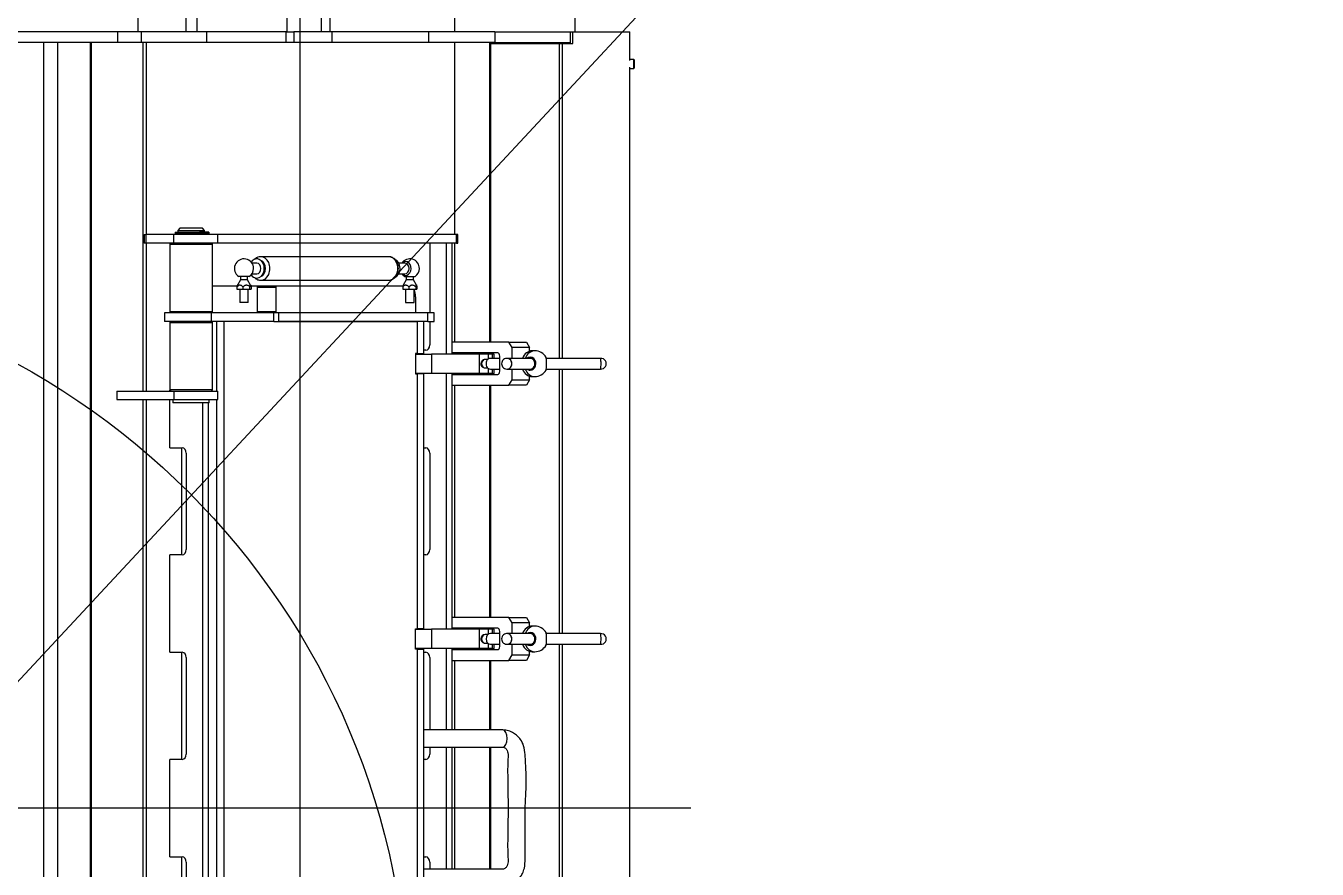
# Model space of a CAD drawing. Extents: x -681219 to -550379, y -242630 to -158199.
# Drawn here: x -602219 to -601013, y -229539 to -228752 of the extents above; entities that cross this region are included whole.
import ezdxf
from ezdxf.lldxf.tags import DXFTag

# ---------------------------------------------------------------- set-up
doc = ezdxf.new("R2010")
doc.units = 0
doc.header["$LTSCALE"] = 1000
doc.linetypes.add('DASHED', pattern=[0.75, 0.5, -0.25])
doc.linetypes.add('DASHED2', pattern=[9.525, 6.35, -3.175])
doc.layers.get('0').update_dxf_attribs({"linetype": 'CONTINUOUS'})
doc.layers.add('center', color=253, linetype='CENTER2')
doc.layers.add('interface', color=251, linetype='DASHED2')
doc.layers.add('famsun', color=7, linetype='CONTINUOUS', lineweight=0)
tags = doc.linetypes.add('CENTER2', pattern=[28.575, 19.05, -3.175, 3.175, -3.175]).pattern_tags.tags
tags[10:11] = [DXFTag(74, 4), DXFTag(75, 0), DXFTag(340, '0'), DXFTag(46, 0.0), DXFTag(50, 0.0), DXFTag(44, 0.0), DXFTag(45, 0.0)]
tags[8:9] = [DXFTag(74, 4), DXFTag(75, 0), DXFTag(340, '0'), DXFTag(46, 0.0), DXFTag(50, 0.0), DXFTag(44, 0.0), DXFTag(45, 0.0)]
tags[6:7] = [DXFTag(74, 4), DXFTag(75, 0), DXFTag(340, '0'), DXFTag(46, 0.0), DXFTag(50, 0.0), DXFTag(44, 0.0), DXFTag(45, 0.0)]
tags[4:5] = [DXFTag(74, 4), DXFTag(75, 0), DXFTag(340, '0'), DXFTag(46, 0.0), DXFTag(50, 0.0), DXFTag(44, 0.0), DXFTag(45, 0.0)]

# ---------------------------------------------------------------- blocks, each defined once
blk = doc.blocks.new('CYPJ15001B0001XY_A_CYPJ1000_V_1')
at = {"color": 0, "linetype": 'ByBlock', "lineweight": -2}
for p, q in [((725, -428.5), (725, 428.2)), ((715, -428.5), (715, -282.3)), ((-703, -359.5), (715, -359.5)), ((-703, -372.7), (715, -372.7)), ((-703, -403.2), (715, -403.2)), ((-703, -404), (715, -404)), ((381.5, -427.9), (381.5, -481.1)), ((389.5, -427.9), (381.5, -427.9)), ((389.5, -427.9), (389.5, -481.1)), ((715, -450.4), (715, -428.5)), ((725, -428.5), (715, -428.5)), ((725, -450.4), (725, -428.5)), ((-381.5, -452.5), (381.5, -452.5)), ((-381.5, -455.5), (381.5, -455.5)), ((389.5, -452.5), (715, -452.5)), ((389.5, -455.5), (527.5, -455.5)), ((527.5, -455), (527.5, -453.3)), ((535.5, -453.3), (527.5, -453.3)), ((527.5, -481.1), (527.5, -455)), ((535.5, -455), (527.5, -455)), ((535.5, -453.3), (535.5, -455)), ((535.5, -481.1), (535.5, -455)), ((535.5, -455.5), (715, -455.5)), ((715, -511.5), (715, -450.4)), ((725, -450.4), (715, -450.4)), ((775, -447.4), (725, -447.4)), ((725, -511.5), (725, -450.4)), ((-45.5, -477.4), (45.5, -477.4)), ((-45.5, -477.4), (-45.5, -488.8)), ((45.5, -488.8), (45.5, -477.4)), ((145.5, -477.4), (236.5, -477.4)), ((145.5, -477.4), (145.5, -488.8)), ((236.5, -488.8), (236.5, -477.4)), ((336.5, -477.4), (381.5, -477.4)), ((336.5, -477.4), (336.5, -488.8)), ((378.5, -514.2), (378.5, -480.2)), ((381.5, -480.2), (378.5, -480.2)), ((381.5, -481.1), (381.5, -522.2)), ((389.5, -481.1), (381.5, -481.1)), ((390.5, -477.2), (389.5, -478.2)), ((389.5, -477.4), (390.3, -477.4)), ((389.5, -481.1), (389.5, -522.2)), ((390.5, -517.2), (390.5, -477.2)), ((453.5, -477.2), (390.5, -477.2)), ((453.5, -477.2), (453.5, -517.2)), ((454.5, -478.2), (453.5, -477.2)), ((454.5, -516.3), (454.5, -472.2)), ((462.5, -472.2), (454.5, -472.2)), ((462.5, -516.3), (462.5, -472.2)), ((463.5, -477.2), (462.5, -478.2)), ((463.5, -517.2), (463.5, -477.2)), ((526.5, -477.2), (463.5, -477.2)), ((526.5, -477.2), (526.5, -517.2)), ((527.5, -478.2), (526.5, -477.2)), ((527.5, -522.2), (527.5, -481.1)), ((527.5, -481.1), (535.5, -481.1)), ((535.5, -522.2), (535.5, -481.1)), ((536.5, -482.2), (536.5, -505.1)), ((537.7, -482.2), (536.5, -482.2)), ((537.7, -482.2), (537.7, -505.1)), ((-45.5, -488.1), (-145.5, -488.1)), ((-50.5, -492.7), (-140.5, -492.7)), ((145.5, -488.1), (45.5, -488.1)), ((140.5, -492.7), (50.5, -492.7)), ((336.5, -488.1), (236.5, -488.1)), ((331.5, -492.7), (241.5, -492.7)), ((536.5, -484.7), (535.5, -484.7)), ((537.8, -485.2), (537.7, -485.2)), ((537.8, -484.7), (537.8, -509.7)), ((539.5, -484.7), (537.8, -484.7)), ((539.5, -484.7), (539.5, -509.7)), ((541.5, -486.7), (539.5, -484.7)), ((541.5, -507.7), (541.5, -486.7)), ((825, -492.4), (725, -492.4)), ((536.5, -510.4), (536.5, -505.1)), ((537.7, -505.1), (536.5, -505.1)), ((537.7, -510.4), (537.7, -505.1)), ((825, -502.4), (725, -502.4)), ((378.5, -508), (-378.5, -508)), ((378.5, -513.1), (-378.5, -513.1)), ((378.5, -514.2), (381.5, -514.2)), ((389.5, -516.2), (390.5, -517.2)), ((390.5, -517.2), (453.5, -517.2)), ((453.5, -517.2), (454.5, -516.2)), ((454.5, -516.3), (462.5, -516.3)), ((454.5, -574.4), (454.5, -516.3)), ((462.5, -516.2), (463.5, -517.2)), ((462.5, -574.4), (462.5, -516.3)), ((463.5, -517.2), (526.5, -517.2)), ((487.5, -540.1), (487.5, -517.2)), ((526.5, -517.2), (527.5, -516.2)), ((535.5, -509.7), (536.5, -509.7)), ((536.5, -512.5), (536.5, -510.4)), ((537.7, -510.4), (536.5, -510.4)), ((536.5, -513), (536.5, -512.5)), ((537.7, -512.5), (536.5, -512.5)), ((536.5, -513.7), (536.5, -513)), ((537.7, -513), (536.5, -513)), ((537.7, -513.7), (536.5, -513.7)), ((537.7, -509.1), (537.8, -509.1)), ((537.7, -512.5), (537.7, -510.4)), ((537.7, -513), (537.7, -512.5)), ((537.7, -513.7), (537.7, -513)), ((537.8, -509.7), (539.5, -509.7)), ((539.5, -509.7), (541.5, -507.7)), ((725, -511.5), (715, -511.5)), ((715, -586.1), (715, -511.5)), ((725, -586.1), (725, -511.5)), ((454.5, -527.8), (-454.5, -527.8)), ((-381.5, -521.3), (381.5, -521.3)), ((381.5, -522.2), (389.5, -522.2)), ((389.5, -521.3), (454.5, -521.3)), ((527.5, -745.1), (527.5, -522.2)), ((527.5, -522.2), (535.5, -522.2)), ((535.5, -745.1), (535.5, -522.2)), ((472.2, -550.6), (472.2, -542.6)), ((484.7, -542.6), (472.2, -542.6)), ((486.9, -540), (484.7, -540)), ((484.7, -540), (484.7, -545.6)), ((493.3, -543.3), (488.4, -540.4)), ((496.4, -551.6), (496.4, -541.7)), ((472.2, -550.6), (484.7, -550.6)), ((486.9, -545.6), (484.7, -545.6)), ((484.7, -545.6), (484.7, -552.2)), ((484.7, -552.2), (486.9, -552.2)), ((484.7, -552.2), (484.7, -553.2)), ((486.9, -553.2), (484.7, -553.2)), ((487.5, -559.8), (487.5, -553.1)), ((488.4, -552.8), (493.3, -550)), ((493.3, -550), (493.3, -543.3)), ((496.4, -543.3), (493.3, -543.3)), ((493.3, -550), (496.4, -550)), ((498.9, -554.1), (498.9, -558.5)), ((508.9, -558.5), (508.9, -554.1)), ((463.5, -558.8), (462.5, -559.8)), ((463.5, -576.8), (463.5, -558.8)), ((486.5, -558.8), (463.5, -558.8)), ((486.5, -558.8), (486.5, -576.8)), ((487.5, -559.8), (486.5, -558.8)), ((487.5, -575.8), (487.5, -559.8)), ((492.9, -562.2), (492.9, -681.6)), ((499.2, -564.6), (500.3, -565.1)), ((507.6, -565.1), (508.6, -564.6)), ((514.9, -681.6), (514.9, -562.2)), ((454.5, -574.4), (462.5, -574.4)), ((454.5, -574.4), (454.5, -579)), ((462.5, -579), (462.5, -574.4)), ((462.5, -575.8), (463.5, -576.8)), ((463.5, -576.8), (486.5, -576.8)), ((486.5, -576.8), (487.5, -575.8)), ((487.5, -695), (487.5, -575.8)), ((454.5, -718.3), (454.5, -579)), ((454.5, -579), (462.5, -579)), ((454.5, -579), (454.5, -708.7)), ((462.5, -718.3), (462.5, -579)), ((715, -586.1), (725, -586.1)), ((715, -593.1), (715, -586.1)), ((725, -586.1), (725, -593.1)), ((725, -586.8), (769.2, -586.8)), ((715, -628.6), (715, -593.1)), ((725, -593.1), (715, -593.1)), ((725, -628.6), (725, -593.1)), ((725, -619.1), (825, -619.1)), ((725, -627.2), (825, -627.2)), ((715, -719), (715, -628.6)), ((725, -628.6), (715, -628.6)), ((725, -719), (725, -628.6)), ((472.2, -697.5), (472.2, -705.5)), ((484.7, -697.5), (472.2, -697.5)), ((486.9, -694.9), (484.7, -694.9)), ((484.7, -694.9), (484.7, -700.5)), ((493.3, -698.2), (488.4, -695.3)), ((493.3, -704.8), (493.3, -698.2)), ((496.4, -698.2), (493.3, -698.2)), ((496.4, -696.6), (496.4, -706.4)), ((498.9, -691.2), (498.9, -696.9)), ((508.9, -696.9), (508.9, -691.2)), ((-148.5, -708.7), (148.5, -708.7)), ((148.5, -708.7), (148.5, -706.8)), ((148.5, -706.8), (167.5, -706.8)), ((148.5, -707), (149, -707)), ((148.5, -708.7), (148.5, -714.5)), ((149, -721.9), (149, -706.8)), ((167, -706.8), (167, -721.9)), ((167, -707), (167.5, -707)), ((167.5, -706.8), (167.5, -708.7)), ((167.5, -708.7), (405.5, -708.7)), ((167.5, -714.5), (167.5, -708.7)), ((424.5, -706.8), (405.5, -706.8)), ((405.5, -706.8), (405.5, -708.7)), ((405.5, -707), (406, -707)), ((405.5, -714.5), (405.5, -708.7)), ((406, -721.9), (406, -706.8)), ((424, -706.8), (424, -721.9)), ((424, -707), (424.5, -707)), ((424.5, -708.7), (424.5, -706.8)), ((424.5, -708.7), (454.5, -708.7)), ((424.5, -708.7), (424.5, -714.5)), ((462.5, -707), (477.5, -707)), ((472.2, -705.5), (484.7, -705.5)), ((486.9, -700.5), (484.7, -700.5)), ((484.7, -700.5), (484.7, -707.1)), ((486.9, -707.1), (484.7, -707.1)), ((484.7, -707.1), (484.7, -708.1)), ((486.9, -708.1), (484.7, -708.1)), ((488.4, -707.7), (493.3, -704.8)), ((493.3, -704.8), (496.4, -704.8)), ((503, -700.8), (503.1, -700.8)), ((504.7, -700.8), (504.9, -700.8)), ((-148.5, -714.5), (148.5, -714.5)), ((-57, -788.3), (-57, -714.6)), ((-50.5, -720.2), (-57, -720.2)), ((-45.5, -714.5), (-45.5, -716.4)), ((45.5, -716.4), (45.5, -714.5)), ((57, -720.2), (50.5, -720.2)), ((57, -714.5), (57, -788.3)), ((73, -788.3), (73, -714.7)), ((140.5, -720.2), (73, -720.2)), ((145.5, -714.5), (145.5, -716.4)), ((167, -721.9), (149, -721.9)), ((149, -766.7), (149, -721.9)), ((167, -766.7), (167, -721.9)), ((167.5, -714.5), (405.5, -714.5)), ((236.5, -716.4), (236.5, -714.5)), ((331.5, -720.2), (241.5, -720.2)), ((336.5, -714.5), (336.5, -716.4)), ((424, -721.9), (406, -721.9)), ((406, -766.7), (406, -721.9)), ((424, -766.7), (424, -721.9)), ((424.5, -714.5), (454.5, -714.5)), ((427.5, -716.4), (427.5, -714.5)), ((454.5, -720.2), (432.5, -720.2)), ((454.5, -718.3), (454.5, -724.2)), ((454.5, -718.3), (462.5, -718.3)), ((462.5, -724.2), (462.5, -718.3)), ((527.5, -720.2), (462.5, -720.2)), ((715, -781), (715, -719)), ((725, -719), (715, -719)), ((725, -781), (725, -719)), ((57, -735.5), (-57, -735.5)), ((149, -735.5), (73, -735.5)), ((406, -735.5), (167, -735.5)), ((527.5, -735.5), (424, -735.5)), ((454.5, -724.2), (462.5, -724.2)), ((57, -740.7), (-57, -740.7)), ((-57, -743.5), (57, -743.5)), ((149, -740.7), (73, -740.7)), ((73, -743.5), (138, -743.5)), ((138, -740.7), (138, -794.1)), ((148, -741.3), (148, -740.7)), ((148, -741.3), (148, -783.8)), ((406, -740.7), (167, -740.7)), ((168, -741.3), (168, -740.7)), ((168, -783.8), (168, -741.3)), ((178, -794.1), (178, -740.7)), ((178, -743.5), (395, -743.5)), ((395, -740.7), (395, -794.1)), ((405, -741.3), (405, -740.7)), ((405, -741.3), (405, -783.8)), ((527.5, -740.7), (424, -740.7)), ((425, -741.3), (425, -740.7)), ((425, -783.8), (425, -741.3)), ((435, -794.1), (435, -740.7)), ((435, -743.5), (527.5, -743.5)), ((527.5, -745.1), (535.5, -745.1)), ((527.5, -745.1), (527.5, -746.3)), ((527.5, -746.3), (535.5, -746.3)), ((535.5, -743.5), (715, -743.5)), ((535.5, -746.3), (535.5, -745.1)), ((725, -743.5), (773, -743.5)), ((148, -752.9), (149, -752.9)), ((167, -752.9), (168, -752.9)), ((405, -752.9), (406, -752.9)), ((424, -752.9), (425, -752.9)), ((149, -774.7), (149, -766.7)), ((149, -766.7), (167, -766.7)), ((154, -771.9), (154, -774.3)), ((162, -774.3), (162, -771.9)), ((167, -774.7), (167, -766.7)), ((406, -774.7), (406, -766.7)), ((406, -766.7), (424, -766.7)), ((411, -771.9), (411, -774.3)), ((419, -774.3), (419, -771.9)), ((424, -774.7), (424, -766.7)), ((57, -776), (-57, -776)), ((57, -776.3), (-57, -776.3)), ((57, -776.6), (-57, -776.6)), ((-57, -776.6), (57, -776.6)), ((-57, -777.2), (57, -777.2)), ((138, -776), (73, -776)), ((138, -776.3), (73, -776.3)), ((138, -776.6), (73, -776.6)), ((73, -776.6), (138, -776.6)), ((73, -777.2), (138, -777.2)), ((149, -776), (148, -776)), ((149, -776.3), (148, -776.3)), ((149, -776.6), (148, -776.6)), ((148, -776.6), (149, -776.6)), ((148, -777.2), (149, -777.2)), ((149, -778.6), (149, -774.7)), ((153.7, -774.7), (149, -774.7)), ((149, -778.6), (149, -780.3)), ((149, -778.6), (153, -778.6)), ((149, -780.3), (153, -780.3)), ((153, -776.8), (153, -785.5)), ((167, -774.7), (162.3, -774.7)), ((163, -785.5), (163, -776.8)), ((163, -778.6), (167, -778.6)), ((163, -780.3), (167, -780.3)), ((167, -778.6), (167, -774.7)), ((168, -776), (167, -776)), ((168, -776.3), (167, -776.3)), ((168, -776.6), (167, -776.6)), ((167, -776.6), (168, -776.6)), ((167, -777.2), (168, -777.2)), ((167, -780.3), (167, -778.6)), ((395, -776), (178, -776)), ((395, -776.3), (178, -776.3)), ((395, -776.6), (178, -776.6)), ((178, -776.6), (395, -776.6)), ((178, -777.2), (395, -777.2)), ((406, -776), (405, -776)), ((406, -776.3), (405, -776.3)), ((406, -776.6), (405, -776.6)), ((405, -776.6), (406, -776.6)), ((405, -777.2), (406, -777.2)), ((406, -778.6), (406, -774.7)), ((410.7, -774.7), (406, -774.7)), ((406, -778.6), (406, -780.3)), ((406, -778.6), (410, -778.6)), ((406, -780.3), (410, -780.3)), ((410, -776.8), (410, -785.5)), ((424, -774.7), (419.3, -774.7)), ((420, -785.5), (420, -776.8)), ((420, -778.6), (424, -778.6)), ((420, -780.3), (424, -780.3)), ((424, -778.6), (424, -774.7)), ((425, -776), (424, -776)), ((425, -776.3), (424, -776.3)), ((425, -776.6), (424, -776.6)), ((424, -776.6), (425, -776.6)), ((424, -777.2), (425, -777.2)), ((424, -780.3), (424, -778.6)), ((715, -776), (435, -776)), ((715, -776.3), (435, -776.3)), ((715, -776.6), (435, -776.6)), ((435, -776.6), (714, -776.6)), ((435, -777.2), (714, -777.2)), ((714, -777.2), (714, -776.6)), ((714, -777.2), (714, -841.4)), ((715, -781), (715, -841.8)), ((725, -781), (715, -781)), ((725, -781), (725, -851.6)), ((0, -809.3), (0, -793.3)), ((138, -810.5), (138, -794.1)), ((138, -794.1), (143, -797)), ((151, -785.5), (165, -785.5)), ((153, -792.3), (153, -813.9)), ((163, -813.9), (163, -792.3)), ((173, -797), (178, -794.1)), ((178, -794.1), (178, -810.5)), ((395, -810.5), (395, -794.1)), ((395, -794.1), (400, -797)), ((408, -785.5), (422, -785.5)), ((410, -792.3), (410, -813.9)), ((420, -813.9), (420, -792.3)), ((430, -797), (435, -794.1)), ((435, -794.1), (435, -810.5)), ((143, -797), (153, -797)), ((143, -797), (143, -813.3)), ((163, -797), (173, -797)), ((173, -813.3), (173, -797)), ((400, -797), (410, -797)), ((400, -797), (400, -813.3)), ((420, -797), (430, -797)), ((430, -813.3), (430, -797)), ((143, -813.3), (138, -810.5)), ((143, -813.3), (146.4, -813.3)), ((146, -815.8), (146, -818.3)), ((169.6, -813.3), (173, -813.3)), ((170, -818.3), (170, -815.8)), ((178, -810.5), (173, -813.3)), ((400, -813.3), (395, -810.5)), ((400, -813.3), (403.4, -813.3)), ((403, -815.8), (403, -818.3)), ((426.6, -813.3), (430, -813.3)), ((427, -818.3), (427, -815.8)), ((435, -810.5), (430, -813.3)), ((153, -829), (153, -879.7)), ((163, -879.7), (163, -829)), ((410, -829), (410, -879.7)), ((420, -879.7), (420, -829)), ((-153, -841.4), (153, -841.4)), ((-153, -844.1), (153, -844.1)), ((163, -841.4), (410, -841.4)), ((163, -844.1), (410, -844.1)), ((420, -841.4), (714, -841.4)), ((420, -844.1), (714, -844.1)), ((714, -841.4), (714, -844.1)), ((715, -843.6), (714, -843.6)), ((714, -844.1), (714, -853.9)), ((715, -841.8), (715, -843.6)), ((715, -843.6), (715, -851.6)), ((714, -851.6), (725, -851.6)), ((714, -853.9), (725, -853.9)), ((725, -851.6), (725, -853.9)), ((725, -853.9), (725, -907)), ((725, -856), (773, -856)), ((-687.2, -907), (692, -907)), ((690.8, -907), (690.8, -910.8)), ((690.8, -910.8), (691.6, -911.3)), ((698, -907), (725, -907)), ((698.4, -911.3), (699.2, -910.8)), ((699.2, -910.8), (699.2, -907))]:
    blk.add_line(p, q, dxfattribs=at)
for centre, radius, start, end in [((503.9, -546.6), 9, 270, 146.6199), ((503.9, -546.6), 9, 213.3801, 270), ((503.9, -701.5), 9, 123.7687, 146.6199), ((503.9, -701.5), 9, 270, 56.2313), ((503.9, -701.5), 9, 213.3801, 270), ((158, -771.9), 4, 90, 180), ((158, -771.9), 4, 0, 90), ((415, -771.9), 4, 90, 180), ((415, -771.9), 4, 0, 90), ((158, -792.2), 5, 90, 189.6894), ((158, -792.2), 5, 350.3106, 90), ((415, -792.2), 5, 90, 189.6894), ((415, -792.2), 5, 350.3106, 90), ((158, -818.3), 12, 180, 240.3813), ((158, -818.3), 12, 299.6187, 0), ((415, -818.3), 12, 180, 240.3813), ((415, -818.3), 12, 299.6187, 0), ((158, -880), 5, 175.9055, 4.0945), ((415, -880), 5, 175.9055, 4.0945)]:
    blk.add_arc(centre, radius, start, end, dxfattribs=at)
for centre, major_axis, ratio, start_param, end_param in [((-50.5, -488.8), (5, 0), 0.766044, 4.712389, 6.283185), ((50.5, -488.8), (5, 0), 0.766044, 3.141593, 4.712389), ((140.5, -488.8), (5, 0), 0.766044, 4.712389, 6.283185), ((241.5, -488.8), (5, 0), 0.766044, 3.141593, 4.712389), ((331.5, -488.8), (5, 0), 0.766044, 4.712389, 6.283185), ((503.9, -558.5), (-9, 0), 0.788283, 5.451179, 6.283185), ((503.9, -558.5), (-9, 0), 0.788283, 0, 3.973599), ((503.9, -562.2), (-11, 0), 0.788283, 6.257771, 6.283185), ((503.9, -562.2), (-11, 0), 0.788283, 0, 3.147321), ((503.9, -560.4), (8, 0), 0.788283, 3.454019, 5.970759), ((503.9, -558.5), (5, 0), 0.788283, 3.141593, 6.283185), ((503.9, -560.4), (-7, 0), 0.788283, 1.023766, 2.117827), ((503.9, -681.6), (-11, 0), 0.788283, 0, 3.141593), ((503.9, -685.3), (-9, 0), 0.788283, 0.31497, 2.856677), ((503.9, -697.6), (6.45, 0), 0.788283, 2.458484, 6.283185), ((503.9, -696.9), (5, 0), 0.788283, 3.141593, 6.283185), ((503.9, -697.6), (6.45, 0), 0.788283, 0, 0.683108), ((477.5, -700.5), (-10, 0), 0.642788, 1.570796, 2.259849), ((503.9, -697.6), (4.14, 0), 0.788283, 4.519713, 4.905065), ((-50.5, -716.4), (5, 0), 0.766044, 4.712389, 6.283185), ((50.5, -716.4), (5, 0), 0.766044, 3.141593, 4.712389), ((140.5, -716.4), (5, 0), 0.766044, 4.712389, 6.283185), ((241.5, -716.4), (5, 0), 0.766044, 3.141593, 4.712389), ((331.5, -716.4), (5, 0), 0.766044, 4.712389, 6.283185), ((432.5, -716.4), (5, 0), 0.766044, 3.141593, 4.712389), ((158, -771.9), (4, 0), 0.819152, 0, 3.141593), ((415, -771.9), (4, 0), 0.819152, 0, 3.141593), ((151, -783.8), (3, 0), 0.573576, 3.141593, 4.712389), ((158, -776.8), (-5, 0), 0.819152, 3.141593, 6.283185), ((165, -783.8), (3, 0), 0.573576, 4.712389, 6.283185), ((408, -783.8), (3, 0), 0.573576, 3.141593, 4.712389), ((415, -776.8), (5, 0), 0.819152, 0, 3.141593), ((422, -783.8), (3, 0), 0.573576, 4.712389, 6.283185), ((65, -788.3), (8, 0), 0.5, 3.142035, 6.283185), ((65, -788.3), (8, 0), 0.5, 0, 0.000477), ((158, -792.3), (-5, 0), 0.906308, 0, 3.141593), ((158, -792.3), (-4.99, 0), 0.906308, 0.153528, 2.988065), ((415, -792.3), (-5, 0), 0.906308, 0, 3.141593), ((415, -792.3), (4.99, 0), 0.906308, 3.29512, 6.129658), ((158, -815.8), (-12, 0), 0.819152, 5.142164, 6.283185), ((158, -815.8), (-12, 0), 0.819152, 3.141593, 4.282614), ((415, -815.8), (-12, 0), 0.819152, 5.142164, 6.283185), ((415, -815.8), (-12, 0), 0.819152, 3.141593, 4.282614), ((158, -818.3), (12, 0), 0.819152, 2.000572, 3.141593), ((158, -813.9), (-6, 0), 0.906308, 5.6975, 6.283185), ((158, -813.9), (-6, 0), 0.906308, 0, 3.727278), ((158, -813.9), (-5, 0), 0.906308, 0, 3.141593), ((158, -818.3), (-12, 0), 0.819152, 3.141593, 4.282614), ((415, -818.3), (12, 0), 0.819152, 2.000572, 3.141593), ((415, -813.9), (-6, 0), 0.906308, 5.6975, 6.283185), ((415, -813.9), (-6, 0), 0.906308, 0, 3.727278), ((415, -813.9), (-5, 0), 0.906308, 0, 3.141593), ((415, -818.3), (-12, 0), 0.819152, 3.141593, 4.282614), ((158, -828.7), (6, 0), 0.087156, 3.293713, 6.131064), ((415, -828.7), (6, 0), 0.087156, 3.293713, 6.131064), ((158, -879.7), (-5, 0), 0.087156, 0, 3.141593), ((415, -879.7), (-5, 0), 0.087156, 0, 3.141593), ((695, -910.8), (4.25, 0), 0.0115, 3.141593, 6.283185), ((695, -911.3), (3.38, 0), 0.0115, 3.161514, 6.263264)]:
    blk.add_ellipse(centre, major_axis=major_axis, ratio=ratio, start_param=start_param, end_param=end_param, dxfattribs=at)
for points, knots in [([(486.9, -540), (487.4, -540.4), (487.7, -540.9), (488.2, -541.6), (488.3, -541.8), (488.4, -542.2), (488.5, -542.3), (488.5, -542.6), (488.5, -542.7), (488.5, -543.1), (488.5, -543.3), (488.3, -543.9), (488.2, -544.1), (487.9, -544.6), (487.7, -544.8), (487.4, -545.2), (487.1, -545.4), (486.9, -545.6)], [0, 0, 0, 0, 0.25, 0.25, 0.375, 0.375, 0.4375, 0.4375, 0.5, 0.5, 0.625, 0.625, 0.75, 0.75, 0.875, 0.875, 1, 1, 1, 1]), ([(488.4, -540.4), (488.4, -540.4), (488.4, -540.4), (488.3, -540.3), (488.2, -540.3), (487.9, -540.2), (487.7, -540.2), (487.4, -540.1), (487.1, -540.1), (486.9, -540)], [0.6109777, 0.6109777, 0.6109777, 0.6109777, 0.625, 0.625, 0.75, 0.75, 0.875, 0.875, 1, 1, 1, 1]), ([(486.9, -545.6), (487.4, -546.1), (487.7, -546.6), (488.2, -547.4), (488.3, -547.7), (488.4, -548.2), (488.5, -548.3), (488.5, -548.6), (488.5, -548.8), (488.5, -549.2), (488.5, -549.5), (488.3, -550.1), (488.2, -550.4), (487.9, -551), (487.7, -551.2), (487.4, -551.7), (487.1, -552), (486.9, -552.2)], [0, 0, 0, 0, 0.25, 0.25, 0.375, 0.375, 0.4375, 0.4375, 0.5, 0.5, 0.625, 0.625, 0.75, 0.75, 0.875, 0.875, 1, 1, 1, 1]), ([(486.9, -552.2), (487.4, -552.3), (487.7, -552.4), (488.2, -552.5), (488.3, -552.5), (488.4, -552.6), (488.5, -552.6), (488.5, -552.7), (488.5, -552.7), (488.5, -552.8), (488.5, -552.8), (488.3, -552.9), (488.2, -552.9), (487.9, -553), (487.7, -553), (487.4, -553.1), (487.1, -553.2), (486.9, -553.2)], [0, 0, 0, 0, 0.25, 0.25, 0.375, 0.375, 0.4375, 0.4375, 0.5, 0.5, 0.625, 0.625, 0.75, 0.75, 0.875, 0.875, 1, 1, 1, 1]), ([(495.4, -556.3), (495.2, -556.6), (494.2, -557.7), (493.1, -559.6), (493.1, -561.3), (493.1, -562)], [0.5840622, 0.5840622, 0.5840622, 0.5840622, 0.6489097, 0.8709026, 1, 1, 1, 1]), ([(514.8, -562.1), (514.8, -561.2), (514.7, -559.4), (513.5, -557.4), (512.6, -556.5), (512.5, -556.4)], [0, 0, 0, 0, 0.1695914, 0.3893141, 0.4154147, 0.4154147, 0.4154147, 0.4154147]), ([(493, -681.4), (493.1, -682.4), (493.2, -684.4), (494.9, -687.2), (497.7, -689.5), (501, -690.7), (503, -690.8), (503.9, -690.9)], [0, 0, 0, 0, 0.180673, 0.397464, 0.621314, 0.856464, 1, 1, 1, 1]), ([(503.9, -690.9), (504.8, -690.8), (506.8, -690.7), (510.3, -689.5), (513.2, -687), (514.8, -684.1), (514.8, -682.4), (514.7, -681.6)], [0, 0, 0, 0, 0.138337, 0.387214, 0.640431, 0.859524, 1, 1, 1, 1]), ([(488.4, -695.3), (488.4, -695.3), (488.4, -695.3), (488.3, -695.2), (488.2, -695.2), (487.9, -695.1), (487.7, -695.1), (487.4, -695), (487.1, -695), (486.9, -694.9)], [0.6109777, 0.6109777, 0.6109777, 0.6109777, 0.625, 0.625, 0.75, 0.75, 0.875, 0.875, 1, 1, 1, 1]), ([(486.9, -694.9), (487.4, -695.3), (487.7, -695.7), (488.2, -696.4), (488.3, -696.7), (488.4, -697.1), (488.5, -697.2), (488.5, -697.5), (488.5, -697.6), (488.5, -698), (488.5, -698.2), (488.3, -698.7), (488.2, -699), (487.9, -699.5), (487.7, -699.7), (487.4, -700.1), (487.1, -700.3), (486.9, -700.5)], [0, 0, 0, 0, 0.25, 0.25, 0.375, 0.375, 0.4375, 0.4375, 0.5, 0.5, 0.625, 0.625, 0.75, 0.75, 0.875, 0.875, 1, 1, 1, 1]), ([(486.9, -700.5), (487.4, -701), (487.7, -701.5), (488.2, -702.3), (488.3, -702.6), (488.4, -703), (488.5, -703.2), (488.5, -703.5), (488.5, -703.7), (488.5, -704.1), (488.5, -704.4), (488.3, -705), (488.2, -705.3), (487.9, -705.8), (487.7, -706.1), (487.4, -706.6), (487.1, -706.9), (486.9, -707.1)], [0, 0, 0, 0, 0.25, 0.25, 0.375, 0.375, 0.4375, 0.4375, 0.5, 0.5, 0.625, 0.625, 0.75, 0.75, 0.875, 0.875, 1, 1, 1, 1]), ([(486.9, -707.1), (487.4, -707.2), (487.7, -707.2), (488.2, -707.4), (488.3, -707.4), (488.4, -707.5), (488.5, -707.5), (488.5, -707.5), (488.5, -707.6), (488.5, -707.6), (488.5, -707.7), (488.3, -707.8), (488.2, -707.8), (487.9, -707.9), (487.7, -707.9), (487.4, -708), (487.1, -708), (486.9, -708.1)], [0, 0, 0, 0, 0.25, 0.25, 0.375, 0.375, 0.4375, 0.4375, 0.5, 0.5, 0.625, 0.625, 0.75, 0.75, 0.875, 0.875, 1, 1, 1, 1]), ([(-73, -788.3), (-72.9, -790), (-72.7, -792.6), (-71.1, -797), (-68.6, -801), (-65, -804.4), (-60.7, -807), (-55, -809.1), (-47.4, -809.2), (-38.5, -809.2), (-28, -809.2), (-14.8, -809.2), (-5.8, -809.3), (0, -809.3)], [0, 0, 0, 0, 0.058099, 0.105176, 0.166381, 0.232519, 0.283653, 0.346676, 0.447513, 0.543928, 0.658442, 0.816646, 1, 1, 1, 1]), ([(0, -793.3), (-16.9, -793.4), (-32.2, -792.3), (-50.6, -793.5), (-53.5, -792.6), (-55, -791.8), (-56, -790.9), (-56.8, -789.6), (-56.9, -788.8), (-57, -788.3)], [0, 0, 0, 0, 0.73733, 0.825631, 0.86729, 0.88734, 0.916219, 0.953775, 1, 1, 1, 1]), ([(57, -788.3), (56.9, -788.8), (56.8, -789.6), (56, -790.9), (55, -791.8), (53.5, -792.6), (50.6, -793.5), (32.2, -792.3), (16.9, -793.4), (0, -793.3)], [0, 0, 0, 0, 0.046225, 0.083781, 0.11266, 0.13271, 0.174369, 0.26267, 1, 1, 1, 1]), ([(0, -809.3), (18.2, -810.5), (35.9, -810.7), (57.9, -808.5), (63.6, -805.4), (67.5, -802.1), (70.4, -798.4), (72.5, -793.6), (72.8, -790.3), (73, -788.3)], [0, 0, 0, 0, 0.583243, 0.682208, 0.761647, 0.810945, 0.867076, 0.930116, 1, 1, 1, 1])]:
    blk.add_open_spline(points, degree=3, knots=knots, dxfattribs=at)
at = {"layer": 'center', "lineweight": -2, "ltscale": 15.723064}
blk.add_line((0, -964), (0, 956), dxfattribs=at)
at = {"layer": 'interface', "ltscale": 10.848644}
blk.add_line((-775, -599), (775, -599), dxfattribs=at)

msp = doc.modelspace()

# ---------------------------------------------------------------- linework, layer by layer
at = {"color": 4}
msp.add_circle((-602561.7373, -229682.3646), 700, dxfattribs=at)
at = {"layer": 'famsun', "color": 8, "linetype": 'DASHED', "ltscale": 20}
msp.add_line((-607361.5764, -234881.8799), (-592968.721, -219416.6983), dxfattribs=at)

# ---------------------------------------------------------------- block references
at = {"color": 4, "rotation": 89.99999999999999}
msp.add_blockref('CYPJ15001B0001XY_A_CYPJ1000_V_1', (-602561.7373, -229482.3646), dxfattribs=at)

doc.saveas('drawing.dxf')
